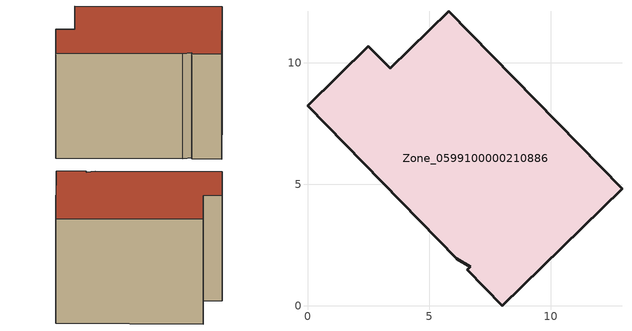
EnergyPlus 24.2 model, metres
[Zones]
Zone_0599100000210886
 floor ground (C_G): 6.14,1.93 0,8.23 2.5,10.68 3.41,9.76 5.82,12.11 12.94,4.81 8.02,0 6.58,1.48 6.69,1.59 z0
 wall outside (C_F): 3.41,9.76 2.5,10.68 0,8.23 6.14,1.93 6.69,1.59 6.58,1.48 8.02,0 12.94,4.81 5.82,12.11 3.41,9.76 z0:8.26
 roof outside (C_R): 6.69,1.59 6.58,1.48 8.02,0 12.94,4.81 5.82,12.11 3.41,9.76 2.5,10.68 0,8.23 6.14,1.93 z8.26
[BUILDING]
Pand.0599100000210886: North Axis=0; Terrain=City; Loads Convergence Tolerance Value=0.04; Temperature Convergence Tolerance Value=0.4; Solar Distribution=FullExterior; Maximum Number of Warmup Days=25; Minimum Number of Warmup Days=1
[Site:Location]
Rotterdam.The.Hague.AP_ZH_NLD Design_Conditions: Latitude=51.96; Longitude=4.45; Time Zone=1; Elevation=-4.5
[SITE:GROUNDTEMPERATURE:BUILDINGSURFACE]
18, 18, 18, 18, 18, 18, 18, 18, 18, 18, 18, 18
[MATERIAL] Thermal Absorptance=0.9; Solar Absorptance=0.7; Visible Absorptance=0.7
Name | Roughness | Thickness | Conductivity | Density | Specific Heat
G.TC.1975-1991 | MediumSmooth | 0.15 | 0.288461 | 540 | 1210
F.TC.1975-1991 | Rough | 0.3 | 0.230769 | 1920 | 840
R.TC.1975-1991 | MediumRough | 0.2 | 0.153846 | 1500 | 1000
[CONSTRUCTION]
C_G: G.TC.1975-1991
C_F: F.TC.1975-1991
C_R: R.TC.1975-1991
[ZONE]
Zone_0599100000210886: Type=1; Multiplier=1; Ceiling Height=Autocalculate; Volume=Autocalculate; Floor Area=autocalculate; Part of Total Floor Area=Yes
[ZONEINFILTRATION:DESIGNFLOWRATE]
Infil_Zone_0599100000210886: Zone or ZoneList or Space or SpaceList=Zone_0599100000210886; Schedule=AlwaysOn; Design Flow Rate Calculation Method=Flow/Area; Flow Rate per Floor Area=0.003; Constant Term Coefficient=1; Temperature Term Coefficient=0; Velocity Term Coefficient=0; Velocity Squared Term Coefficient=0
[HVACTEMPLATE:ZONE:IDEALLOADSAIRSYSTEM]
Zone_0599100000210886: Maximum Heating Supply Air Temperature=50; Minimum Cooling Supply Air Temperature=13; Maximum Heating Supply Air Humidity Ratio=0.0156; Minimum Cooling Supply Air Humidity Ratio=0.0077; Heating Limit=NoLimit; Cooling Limit=NoLimit; Dehumidification Control Type=ConstantSensibleHeatRatio; Cooling Sensible Heat Ratio=0.7; Dehumidification Setpoint=60; Humidification Control Type=None; Humidification Setpoint=30; Outdoor Air Method=None; Outdoor Air Flow Rate per Person=0.00944; Outdoor Air Flow Rate per Zone Floor Area=0; Outdoor Air Flow Rate per Zone=0; Demand Controlled Ventilation Type=None; Outdoor Air Economizer Type=NoEconomizer; Heat Recovery Type=None; Sensible Heat Recovery Effectiveness=0.7; Latent Heat Recovery Effectiveness=0.65
[ZONECONTROL:THERMOSTAT]
ThermostatControl_Zone_0599100000210886: Zone or ZoneList=Zone_0599100000210886; Control Type Schedule=DualSetpointControlType; Control 1=Thermostat_Zone_0599100000210886; Temperature Difference Between Cutout And Setpoint=0
[THERMOSTATSETPOINT:DUALSETPOINT]
Thermostat_Zone_0599100000210886: Heating Setpoint Temperature Schedule=HeatingSetpoint_Zone_0599100000210886; Cooling Setpoint Temperature Schedule=CoolingSetpoint_Zone_0599100000210886
[SCHEDULE:COMPACT]
HeatingSetpoint_Zone_0599100000210886: Through: 12/31, For: AllDays, Until: 24:00, 21
CoolingSetpoint_Zone_0599100000210886: Through: 12/31, For: AllDays, Until: 24:00, 24
DualSetpointControlType: Through: 12/31, For: AllDays, Until: 24:00, 4
AlwaysOn: Through: 12/31, For: AllDays, Until: 24:00, 1
